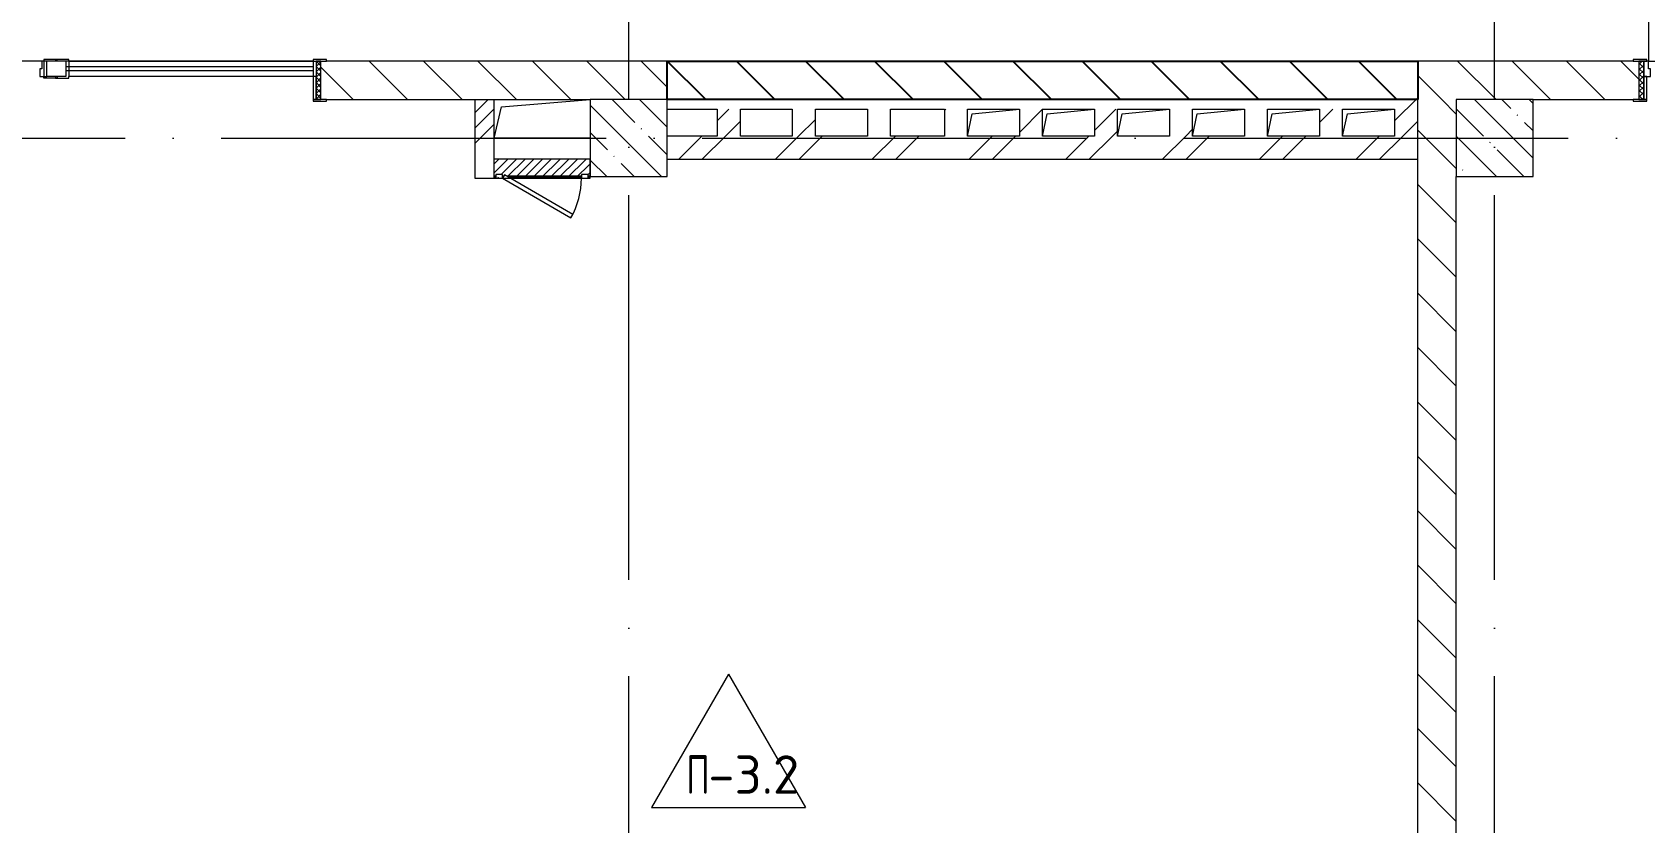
# Model space of a CAD drawing. Header units: millimetres. Extents: x -68946 to 288321, y -402657 to 324925.
# Drawn here: x 34762 to 43142, y -211826 to -207716 of the extents above; entities that cross this region are included whole.
import ezdxf

# ---------------------------------------------------------------- set-up
doc = ezdxf.new("R2010")
doc.units = ezdxf.units.MM
doc.linetypes.add('ADSK_Линия сетки', pattern=[2500, 2000, -250, 0, -250])
for name, color, linetype, lineweight in [('A-DETL-GENF-OTLN', 250, 'Continuous', 5), ('A-DOOR-____-MCUT', 250, 'Continuous', 5), ('A-DOOR-____-OTLN', 250, 'Continuous', 5), ('A-DOOR-FRAM-MCUT', 31, 'Continuous', 5), ('A-DOOR-FRAM-OTLN', 31, 'Continuous', 5), ('A-DOOR-GLAZ-MCUT', 31, 'Continuous', 5), ('A-FLOR-____-IDEN', 11, 'Continuous', 9), ('A-FLOR-____-OTLN', 192, 'Continuous', 9), ('A-GENM-____-MCUT', 250, 'Continuous', 25), ('A-GENM-____-OTLN', 250, 'Continuous', 9), ('A-GLAZ-____-OTLN', 250, 'Continuous', 5), ('A-WALL-____-MCUT', 250, 'Continuous', 13), ('A-WALL-____-PATT', 250, 'Continuous', 13), ('S-COLS-____-MCUT', 250, 'Continuous', 25), ('S-COLS-____-OTLN', 250, 'Continuous', 9), ('S-GRID-____-OTLN', 250, 'Continuous', 9)]:
    doc.layers.add(name, color=color, linetype=linetype, lineweight=lineweight)
doc.styles.add('ISOCPEUR_2', font='isocpeur.ttf', dxfattribs={"height": 160})
pattern_1 = [(135, (-3188.22, -259241.39), (-141.42136, -141.42136), [])]
pattern_2 = [(45, (-3188.22, -259241.4), (-251.4472, 251.4472), []), (45, (-3188.22, -258860.4), (-251.4472, 251.4472), [])]

# ---------------------------------------------------------------- blocks, each defined once
blk = doc.blocks.new('Дверь_СКБ_2Ст_Фрамуга2 - Н_ВВ-3_2500x2600h_Учебные помещения_Фрамуга слева-42054644-АР1_Маркировочный план 3 этажа')
at = {"layer": 'A-DOOR-____-OTLN'}
h = blk.add_hatch(dxfattribs=at)
h.set_pattern_fill('FP_12', color=256, style=0, pattern_type=2)
h.set_pattern_definition([(135, (1051.41, 164.685), (-14.1421, -14.1421), []), (225, (1051.41, 164.685), (14.1421, -14.1421), [])])
h.paths.add_polyline_path([(1237.5, -100), (1262.5, -100), (1262.5, 100), (1237.5, 100), (1237.5, 98)])
at = {"layer": 'A-DOOR-FRAM-OTLN'}
h = blk.add_hatch(dxfattribs=at)
h.set_pattern_fill('FP_13', color=256, style=0, pattern_type=2)
h.set_pattern_definition([(45, (-1071.384, 164.685), (-14.1421, 14.1421), []), (135, (-1071.384, 164.685), (-14.1421, -14.1421), [])])
h.paths.add_polyline_path([(-1212.5, -100), (-1212.5, 100), (-1237.5, 100), (-1237.5, -100)])
at = {"layer": 'A-DOOR-____-MCUT'}
for p, q in [((-1187.5, 1100), (-1187.5, 100)), ((-1137.5, 1100), (-1187.5, 1100)), ((-1137.5, 100), (-1137.5, 1100)), ((-1187.5, 100), (-1137.5, 100))]:
    blk.add_line(p, q, dxfattribs=at)
at = {"layer": 'A-DOOR-____-OTLN'}
for centre, radius, start, end in [((-1197.5, 100), 500, 360, 30), ((-177.5, 100), 520, 150, 180)]:
    blk.add_arc(centre, radius, start, end, dxfattribs=at)
at = {"layer": 'A-DOOR-FRAM-MCUT'}
for p, q in [((-1197.5, 108), (-1267.5, 108)), ((-1267.5, 108), (-1267.5, 100)), ((-1267.5, 100), (-1197.5, 100)), ((-1212.5, 100), (-1237.5, 100)), ((-1237.5, 100), (-1237.5, -100)), ((-1187.5, 100), (-1212.5, 100)), ((-1212.5, 100), (-1212.5, 20)), ((-1212.5, -100), (-1212.5, 100)), ((-1197.5, 100), (-1197.5, 108)), ((-1187.5, 60), (-1187.5, 100)), ((-187.5, 100), (-187.5, 60)), ((-162.5, 100), (-187.5, 100)), ((-177.5, 108), (-177.5, 100)), ((-107.5, 108), (-177.5, 108)), ((-177.5, 100), (-177.5, 20)), ((-62.5, 100), (-162.5, 100)), ((-162.5, 20), (-162.5, 100)), ((-162.5, 20), (-162.5, 100)), ((-117.5, 108), (-117.5, 100)), ((-47.5, 108), (-117.5, 108)), ((-107.5, 100), (-107.5, 108)), ((-62.5, 100), (-62.5, 20)), ((-47.5, 100), (-47.5, 108)), ((-47.5, 100), (-47.5, 20)), ((-47.5, 100), (1237.5, 100)), ((1292.5, 108), (1222.5, 108)), ((1222.5, 108), (1222.5, 100)), ((1222.5, 100), (1222.5, 20)), ((1222.5, 100), (1292.5, 100)), ((1237.5, 100), (1237.5, 20)), ((1262.5, 100), (1237.5, 100)), ((1237.5, 100), (1237.5, -100)), ((1262.5, -100), (1262.5, 100)), ((1292.5, 100), (1292.5, 108)), ((-1212.5, 20), (-1177.5, 20)), ((-1197.5, 20), (-1212.5, 20)), ((-1212.5, 20), (-1212.5, -100)), ((-1197.5, -100), (-1197.5, 20)), ((-1177.5, 60), (-1187.5, 60)), ((-1177.5, 20), (-1177.5, 60)), ((-187.5, 60), (-197.5, 60)), ((-197.5, 60), (-197.5, 20)), ((-197.5, 20), (-162.5, 20)), ((-177.5, 12), (-177.5, 20)), ((-107.5, 12), (-177.5, 12)), ((-62.5, 20), (-162.5, 20)), ((-117.5, 20), (-117.5, 12)), ((-117.5, 12), (-47.5, 12)), ((-107.5, 20), (-107.5, 12)), ((-47.5, 12), (-47.5, 20)), ((1237.5, 20), (-47.5, 20)), ((1237.5, 20), (1222.5, 20)), ((1222.5, 20), (1222.5, -100)), ((1237.5, -100), (1237.5, 20)), ((-1197.5, -100), (-1267.5, -100)), ((-1267.5, -100), (-1267.5, -108)), ((-1267.5, -108), (-1197.5, -108)), ((-1237.5, -100), (-1212.5, -100)), ((-1212.5, -100), (-1197.5, -100)), ((-1197.5, -108), (-1197.5, -100)), ((1222.5, -100), (1237.5, -100)), ((1292.5, -100), (1222.5, -100)), ((1222.5, -100), (1222.5, -108)), ((1222.5, -108), (1292.5, -108)), ((1237.5, -100), (1262.5, -100)), ((1292.5, -108), (1292.5, -100))]:
    blk.add_line(p, q, dxfattribs=at)
at = {"layer": 'A-DOOR-GLAZ-MCUT'}
for p, q in [((1222.5, 70), (-62.5, 70)), ((1222.5, 50), (-62.5, 50))]:
    blk.add_line(p, q, dxfattribs=at)
blk = doc.blocks.new('Дверь_СКБ_1Ст_Внутренняя - Д-8_2п_1100x2100h_Кабинет директора_ Канцелярия_ Бухгалтерия_ Кабинеты заместителей директора_ Кабинет организатора внеклассной и внешкольной-41904973-АР1_Маркировочный план 3 этажа')
at = {"layer": 'A-DOOR-____-OTLN'}
h = blk.add_hatch(dxfattribs=at)
h.set_pattern_fill('FP_3', color=256, style=0, pattern_type=2)
h.set_pattern_definition([(135, (1751.41, 164.685), (-14.14214, -14.14214), []), (225, (1751.41, 164.685), (14.14214, -14.14214), [])])
h.paths.add_polyline_path([(537.5, -100), (562.5, -100), (562.5, 100), (537.5, 100), (537.5, 95.5)])
at = {"layer": 'A-DOOR-FRAM-OTLN'}
h = blk.add_hatch(dxfattribs=at)
h.set_pattern_fill('FP_4', color=256, style=0, pattern_type=2)
h.set_pattern_definition([(45, (-371.384, 164.685), (-14.1421, 14.1421), []), (135, (-371.384, 164.685), (-14.1421, -14.1421), [])])
h.paths.add_polyline_path([(-537.5, -100), (-512.5, -100), (-512.5, 100), (-537.5, 100)])
at = {"layer": 'A-DOOR-____-MCUT'}
for p, q in [((-487.5, 1100), (-487.5, 100)), ((-447.5, 1100), (-487.5, 1100)), ((-447.5, 100), (-447.5, 1100)), ((-487.5, 100), (-447.5, 100))]:
    blk.add_line(p, q, dxfattribs=at)
at = {"layer": 'A-DOOR-____-OTLN'}
blk.add_arc((-487.5, 100), 1000, 360, 90, dxfattribs=at)
at = {"layer": 'A-DOOR-FRAM-MCUT'}
for p, q in [((-497.5, 108), (-567.5, 108)), ((-567.5, 108), (-567.5, 100)), ((-567.5, 100), (-497.5, 100)), ((-512.5, 100), (-537.5, 100)), ((-537.5, 100), (-537.5, -100)), ((-487.5, 100), (-512.5, 100)), ((-512.5, 100), (-512.5, 20)), ((-512.5, -100), (-512.5, 100)), ((-497.5, 100), (-512.5, 100)), ((-512.5, 100), (-512.5, 99)), ((-512.5, 99), (-497.5, 99)), ((-497.5, 100), (-497.5, 108)), ((-497.5, 99), (-497.5, 100)), ((-487.5, 60), (-487.5, 100)), ((512.5, 100), (512.5, 60)), ((537.5, 100), (512.5, 100)), ((592.5, 108), (522.5, 108)), ((522.5, 108), (522.5, 100)), ((537.5, 100), (522.5, 100)), ((522.5, 100), (522.5, 99)), ((522.5, 100), (592.5, 100)), ((522.5, 99), (537.5, 99)), ((537.5, 20), (537.5, 100)), ((562.5, 100), (537.5, 100)), ((537.5, 100), (537.5, -100)), ((537.5, 99), (537.5, 100)), ((562.5, -100), (562.5, 100)), ((592.5, 100), (592.5, 108)), ((-512.5, 20), (-477.5, 20)), ((-497.5, 20), (-512.5, 20)), ((-512.5, 20), (-512.5, -100)), ((-497.5, -100), (-497.5, 20)), ((-477.5, 60), (-487.5, 60)), ((-477.5, 20), (-477.5, 60)), ((512.5, 60), (502.5, 60)), ((502.5, 60), (502.5, 20)), ((502.5, 20), (537.5, 20)), ((537.5, 20), (522.5, 20)), ((522.5, 20), (522.5, -100)), ((537.5, -100), (537.5, 20)), ((-497.5, -100), (-567.5, -100)), ((-567.5, -100), (-567.5, -108)), ((-567.5, -108), (-497.5, -108)), ((-537.5, -100), (-512.5, -100)), ((-512.5, -100), (-497.5, -100)), ((-497.5, -108), (-497.5, -100)), ((522.5, -100), (537.5, -100)), ((592.5, -100), (522.5, -100)), ((522.5, -100), (522.5, -108)), ((522.5, -108), (592.5, -108)), ((537.5, -100), (562.5, -100)), ((592.5, -108), (592.5, -100))]:
    blk.add_line(p, q, dxfattribs=at)
blk = doc.blocks.new('_Wn_-As_OpeningMEP_floor__Rectangular - _Wn_-As_OpeningMEP_floor__Rectangular-32466847-АР1_Маркировочный план 3 этажа')
at = {"layer": 'A-DETL-GENF-OTLN', "lineweight": 5}
for p, q in [((-250, -50), (-212.2, 112.2)), ((-212.2, 112.2), (250, 150))]:
    blk.add_line(p, q, dxfattribs=at)
blk = doc.blocks.new('_Wn_-As_OpeningMEP_floor__Rectangular - _Wn_-As_OpeningMEP_floor__Rectangular-32466859-АР1_Маркировочный план 3 этажа')
at = {"layer": 'A-DETL-GENF-OTLN', "lineweight": 5}
for p, q in [((-135, -20), (-110.5, 95.5)), ((-110.5, 95.5), (135, 120))]:
    blk.add_line(p, q, dxfattribs=at)
blk = doc.blocks.new('BSC_Колонна _Прямоугольная - 400x400-V56-АР1_Маркировочный план 3 этажа')
at = {"layer": 'S-COLS-____-OTLN', "lineweight": 5}
h = blk.add_hatch(dxfattribs=at)
h.set_pattern_fill('FP_30', color=256, style=0, pattern_type=2)
h.set_pattern_definition([(135, (-41049.98, -50975), (-142.5619, -142.5619), []), (135, (-40907.42, -50975), (-142.5619, -142.5619), [252.016, -50.403, 3.353, -47.05])])
h.paths.add_polyline_path([(62.5, -200), (200, -200), (200, 200), (-200, 200), (-200, -200)])
at = {"layer": 'S-COLS-____-MCUT', "lineweight": 5}
for p, q in [((200, 200), (-200, 200)), ((-200, 200), (-200, -200)), ((200, -200), (200, 200)), ((-200, -200), (200, -200))]:
    blk.add_line(p, q, dxfattribs=at)
blk = doc.blocks.new('BSC_Колонна _Прямоугольная - 400x400-V57-АР1_Маркировочный план 3 этажа')
at = {"layer": 'S-COLS-____-OTLN', "lineweight": 5}
h = blk.add_hatch(dxfattribs=at)
h.set_pattern_fill('FP_31', color=256, style=0, pattern_type=2)
h.set_pattern_definition([(135, (-45549.98, -50975), (-142.5619, -142.5619), []), (135, (-45407.42, -50975), (-142.5619, -142.5619), [252.016, -50.403, 3.353, -47.05])])
h.paths.add_polyline_path([(-200, -200), (200, -200), (200, 200), (-200, 200), (-200, -200)])
at = {"layer": 'S-COLS-____-MCUT', "lineweight": 5}
for p, q in [((200, 200), (-200, 200)), ((-200, 200), (-200, -200)), ((200, -200), (200, 200)), ((-200, -200), (200, -200))]:
    blk.add_line(p, q, dxfattribs=at)
blk = doc.blocks.new('АР_Люк - ЛРС_ВК_500х400_наружный_NCS S 1000-N-V84-АР1_Маркировочный план 3 этажа')
at = {"layer": 'A-DOOR-____-OTLN'}
h = blk.add_hatch(dxfattribs=at)
h.set_pattern_fill('FP_54', color=256, style=0, pattern_type=2)
h.set_pattern_definition([(45, (125, 0), (-22.6274, 22.6274), [])])
h.paths.add_polyline_path([(339.4, 43), (365, 43), (365, 30), (330, 30), (330, 41.1)])
h.paths.add_polyline_path([(249.4, 50), (-80, 50), (-80, 30), (-115, 30), (-115, 50), (-125, 50), (-124.1, -50), (375, -49.4), (374.4, 50), (365, 50), (365, 48.1), (339.4, 43), (330, 43), (330, 50), (320, 32.7), (290, 50)])
at = {"layer": 'A-DETL-GENF-OTLN', "lineweight": 5}
for p, q in [((375, 50), (-125, 50)), ((-125, 50), (-125, -50)), ((375, -50), (375, 50)), ((-125, -50), (375, -50))]:
    blk.add_line(p, q, dxfattribs=at)
at = {"layer": 'A-DOOR-____-MCUT', "lineweight": 5}
for p, q in [((-25.1, 255), (-35.1, 237.7)), ((330, 50), (-25.1, 255)), ((-35.1, 237.7), (320, 32.7)), ((-80, 50), (-115, 50)), ((-115, 50), (-115, 30)), ((-115, 30), (-80, 30)), ((-80, 30), (-80, 50)), ((320, 32.7), (330, 50)), ((365, 50), (330, 50)), ((330, 50), (330, 30)), ((330, 30), (365, 30)), ((365, 30), (365, 50))]:
    blk.add_line(p, q, dxfattribs=at)
blk.add_arc((330, 50), 410, 150, 180, dxfattribs=at)
at = {"layer": 'A-DOOR-____-OTLN'}
blk.add_line((330, 50), (-25.1, 255), dxfattribs=at)
blk = doc.blocks.new('ASML_АР_Отделка Люка - ВО Отделка люков_Грунтовка 0_Шпатлевка 0_Окраска 0_0-42722003-АР1_Маркировочный план 3 этажа')
at = {"layer": 'A-GENM-____-MCUT', "lineweight": 5}
for p, q in [((-240, 3), (-250, 3)), ((-250, 3), (-250, 0)), ((177.1, 3), (-205, 3)), ((205, 3), (201, 3)), ((250, 3), (240, 3)), ((250, 0), (250, 3)), ((-250, 0), (-240, 0)), ((-205, 0), (182.3, 0)), ((199.2, 0), (205, 0)), ((240, 0), (250, 0))]:
    blk.add_line(p, q, dxfattribs=at)
blk = doc.blocks.new('AAR_СКБ_Марка_Перекрытия - Марка пола-17325028-АР1_Маркировочный план 3 этажа')
at = {"layer": 'A-FLOR-____-IDEN'}
for p, q in [((0, 6.932), (-4.002, 0)), ((0, 6.932), (4.002, 0)), ((-4.002, 0), (4.002, 0))]:
    blk.add_line(p, q, dxfattribs=at)

msp = doc.modelspace()

# ---------------------------------------------------------------- hatches: boundary and pattern name
h = msp.add_hatch()
h.set_pattern_fill('ANSI31', color=256, scale=80, angle=90)
h.set_pattern_definition([(135, (38061.75, -207866.4), (-179.605, -179.605), [])])
h.paths.add_polyline_path([(41961.7763, -208066.3886), (38061.7544, -208066.3886), (38061.7544, -207866.3886), (41961.7763, -207866.3886)])
at = {"layer": 'A-WALL-____-PATT', "lineweight": 15, "true_color": 0x000000}
h = msp.add_hatch(dxfattribs=at)
h.set_pattern_fill('FP_1', color=18, style=0, pattern_type=2)
h.set_pattern_definition(pattern_1)
h.paths.add_polyline_path([(36770.7821, -208066.3892), (38061.7544, -208066.3886), (38061.7544, -207866.3892), (36261.7544, -207866.3892), (36261.7544, -208066.3892), (36626.6022, -208066.3892)])
h.paths.add_polyline_path([(33310.4662, -208066.3892), (33761.7544, -208066.3892), (33761.7544, -207866.3892), (32761.7544, -207866.3892), (32761.7574, -208066.3886), (33161.7544, -208066.3886)])
h = msp.add_hatch(dxfattribs=at)
h.set_pattern_fill('FP_2', color=18, style=0, pattern_type=2)
h.set_pattern_definition(pattern_2)
h.paths.add_polyline_path([(41961.7763, -208256.3886), (41961.7763, -207866.3886), (41841.7763, -207866.3886), (41841.7763, -208256.3886), (41861.7763, -208256.3886)])
h = msp.add_hatch(dxfattribs=at)
h.set_pattern_fill('FP_1', color=18, style=0, pattern_type=2)
h.set_pattern_definition(pattern_1)
h.paths.add_polyline_path([(46161.7257, -208066.3892), (46161.7763, -208066.3886), (47062.3763, -208066.3886), (47061.7544, -207866.3892), (44211.7763, -207866.3892), (44211.7763, -208066.3892), (46061.7763, -208066.3892)])
h.paths.add_polyline_path([(41961.7763, -208066.3892), (43111.7763, -208066.3886), (43111.7763, -207866.3892), (41961.7763, -207866.3892)])
h = msp.add_hatch(dxfattribs=at)
h.set_pattern_fill('FP_9', color=18, style=0, pattern_type=2)
h.set_pattern_definition([(45, (-3188.22, -259241.4), (-224.5064, 224.5064), []), (45, (-3108.85, -259241.4), (0, 449.0128), []), (45, (-3267.6, -259241.4), (0, 449.0128), [])])
h.paths.add_polyline_path([(37062.0636, -208475.3892), (37161.1734, -208475.3892), (37161.7188, -208066.3892), (37061.7763, -208067.4069), (37061.7763, -208475.3892)])
h = msp.add_hatch(dxfattribs=at)
h.set_pattern_fill('FP_1', color=18, style=0, pattern_type=2)
h.set_pattern_definition(pattern_1)
h.paths.add_polyline_path([(42161.7763, -215716.3886), (42161.7544, -208066.3892), (41961.7763, -208066.3892), (41961.7763, -215716.3886), (42095.1024, -215716.3886)])
h = msp.add_hatch(dxfattribs=at)
h.set_pattern_fill('FP_2', color=18, style=0, pattern_type=2)
h.set_pattern_definition(pattern_2)
h.paths.add_polyline_path([(38441.7763, -208256.3886), (38441.7763, -208116.3886), (38321.7763, -208116.3886), (38321.7763, -208256.3886)])
h = msp.add_hatch(dxfattribs=at)
h.set_pattern_fill('FP_2', color=18, style=0, pattern_type=2)
h.set_pattern_definition(pattern_2)
h.paths.add_polyline_path([(38799.7763, -208256.3886), (38831.7763, -208256.3886), (38831.7763, -208116.3886), (38711.7763, -208116.3886), (38711.7763, -208256.3886)])
h = msp.add_hatch(dxfattribs=at)
h.set_pattern_fill('FP_2', color=18, style=0, pattern_type=2)
h.set_pattern_definition(pattern_2)
h.paths.add_polyline_path([(39621.8153, -208256.3886), (39621.7763, -208116.3886), (39501.8153, -208116.3886), (39501.8153, -208256.3886), (39621.7763, -208256.3886)])
h = msp.add_hatch(dxfattribs=at)
h.set_pattern_fill('FP_2', color=18, style=0, pattern_type=2)
h.set_pattern_definition(pattern_2)
h.paths.add_polyline_path([(40011.7762, -208256.3886), (40011.7763, -208116.3886), (39891.7763, -208116.3886), (39891.7763, -208256.3886)])
h = msp.add_hatch(dxfattribs=at)
h.set_pattern_fill('FP_2', color=18, style=0, pattern_type=2)
h.set_pattern_definition(pattern_2)
h.paths.add_polyline_path([(40281.7763, -208256.3886), (40401.7763, -208256.3886), (40401.7763, -208116.3886), (40281.7763, -208116.3886), (40281.7763, -208247.1578)])
h = msp.add_hatch(dxfattribs=at)
h.set_pattern_fill('FP_2', color=18, style=0, pattern_type=2)
h.set_pattern_definition(pattern_2)
h.paths.add_polyline_path([(40791.7763, -208256.3886), (40791.7763, -208116.3886), (40671.7763, -208116.3886), (40671.7763, -208256.3886)])
h = msp.add_hatch(dxfattribs=at)
h.set_pattern_fill('FP_2', color=18, style=0, pattern_type=2)
h.set_pattern_definition(pattern_2)
h.paths.add_polyline_path([(41451.7763, -208256.3886), (41571.7763, -208256.3886), (41571.7763, -208116.3886), (41451.7763, -208116.3886), (41451.7763, -208227.4997)])
h = msp.add_hatch(dxfattribs=at)
h.set_pattern_fill('FP_2', color=18, style=0, pattern_type=2)
h.set_pattern_definition(pattern_2)
h.paths.add_polyline_path([(40038.6784, -208376.3886), (41961.7763, -208376.3886), (41961.7763, -208256.3892), (38061.7544, -208256.3892), (38061.7544, -208376.3886), (39920.6349, -208376.3886)])

# ---------------------------------------------------------------- linework, layer by layer
msp.add_lwpolyline([(41961.7763, -208066.3886), (38061.7544, -208066.3886), (38061.7544, -207866.3886), (41961.7763, -207866.3886)], close=True)
at = {"layer": 'A-FLOR-____-OTLN', "color": 18, "lineweight": 5, "true_color": 0x000000}
for p, q in [((34811.7544, -207866.3892), (33861.7544, -207866.3892)), ((36221.7544, -207866.3892), (34836.7544, -207866.3892)), ((37661.7544, -208266.3886), (37161.7763, -208266.3886))]:
    msp.add_line(p, q, dxfattribs=at)
at = {"layer": 'A-WALL-____-MCUT', "color": 18, "lineweight": 15, "true_color": 0x000000}
for p, q in [((38061.7544, -207866.3892), (36291.7544, -207866.3892)), ((41961.7763, -207866.3886), (38061.7544, -207866.3886)), ((38061.7544, -207866.3886), (38061.7544, -208066.3886)), ((41961.7763, -215716.3886), (41961.7763, -207866.3886)), ((43081.7763, -207866.3892), (41961.7763, -207866.3892)), ((36291.7544, -208066.3892), (37661.7544, -208066.3892)), ((37061.7763, -208066.3892), (37061.7763, -208475.3892)), ((37161.7763, -208375.3892), (37161.7763, -208066.3892)), ((42561.7544, -208066.3892), (43081.7763, -208066.3892)), ((38061.7544, -208116.3886), (38321.7763, -208116.3886)), ((38321.7763, -208116.3886), (38321.7763, -208256.3886)), ((38441.7763, -208116.3886), (38711.7763, -208116.3886)), ((38441.7763, -208256.3886), (38441.7763, -208116.3886)), ((38711.7763, -208116.3886), (38711.7763, -208256.3886)), ((38831.7763, -208116.3886), (39101.7763, -208116.3886)), ((38831.7763, -208256.3886), (38831.7763, -208116.3886)), ((39101.7763, -208116.3886), (39101.7763, -208256.3886)), ((39221.7763, -208116.3886), (39501.8153, -208116.3886)), ((39221.7763, -208256.3886), (39221.7763, -208116.3886)), ((39501.8153, -208116.3886), (39501.8153, -208256.3886)), ((39621.8153, -208256.3886), (39621.8153, -208116.3886)), ((39621.8153, -208116.3886), (39891.7763, -208116.3886)), ((39891.7763, -208116.3886), (39891.7763, -208256.3886)), ((40011.7763, -208256.3886), (40011.7763, -208116.3886)), ((40011.7763, -208116.3886), (40281.7763, -208116.3886)), ((40281.7763, -208116.3886), (40281.7763, -208256.3886)), ((40401.7763, -208256.3886), (40401.7763, -208116.3886)), ((40401.7763, -208116.3886), (40671.7763, -208116.3886)), ((40671.7763, -208116.3886), (40671.7763, -208256.3886)), ((40791.7763, -208256.3886), (40791.7763, -208116.3886)), ((40791.7763, -208116.3886), (41061.7763, -208116.3886)), ((41061.7763, -208116.3886), (41061.7763, -208256.3886)), ((41181.7763, -208256.3886), (41181.7763, -208116.3886)), ((41181.7763, -208116.3886), (41451.7763, -208116.3886)), ((41451.7763, -208116.3886), (41451.7763, -208256.3886)), ((41571.7763, -208256.3886), (41571.7763, -208116.3886)), ((41571.7763, -208116.3886), (41841.7763, -208116.3886)), ((41841.7763, -208116.3886), (41841.7763, -208256.3886)), ((38321.7763, -208256.3886), (38061.7544, -208256.3886)), ((38711.7763, -208256.3886), (38441.7763, -208256.3886)), ((39101.7763, -208256.3886), (38831.7763, -208256.3886)), ((39501.8153, -208256.3886), (39221.7763, -208256.3886)), ((39891.7763, -208256.3886), (39621.8153, -208256.3886)), ((40281.7763, -208256.3886), (40011.7763, -208256.3886)), ((40671.7763, -208256.3886), (40401.7763, -208256.3886)), ((41061.7763, -208256.3886), (40791.7763, -208256.3886)), ((41451.7763, -208256.3886), (41181.7763, -208256.3886)), ((41841.7763, -208256.3886), (41571.7763, -208256.3886)), ((37661.7544, -208375.3892), (37161.7763, -208375.3892)), ((38061.7544, -208376.3886), (41961.7763, -208376.3886)), ((37061.7763, -208475.3892), (37171.1734, -208475.3892)), ((37246.1734, -208475.3892), (37616.1734, -208475.3892)), ((37651.1734, -208475.3892), (37661.7544, -208475.3892)), ((37661.7544, -208475.3892), (37661.7544, -208466.3886)), ((42161.7763, -215716.3886), (42161.7763, -208466.3886))]:
    msp.add_line(p, q, dxfattribs=at)
at = {"layer": 'S-GRID-____-OTLN', "color": 18, "linetype": 'ADSK_Линия сетки', "true_color": 0x000000}
for p, q in [((37861.7763, -220563.733), (37861.7763, -199653.1503)), ((42361.7763, -220563.733), (42361.7763, -199653.1503)), ((-6757.7749, -208266.3886), (70471.963, -208266.3886))]:
    msp.add_line(p, q, dxfattribs=at)

# ---------------------------------------------------------------- block references
at = {"layer": 'A-DOOR-____-OTLN', "color": 18, "true_color": 0x000000}
for name, p in [('Дверь_СКБ_2Ст_Фрамуга2 - Н_ВВ-3_2500x2600h_Учебные помещения_Фрамуга слева-42054644-АР1_Маркировочный план 3 этажа', (34999.2544, -207966.3892)), ('Дверь_СКБ_1Ст_Внутренняя - Д-8_2п_1100x2100h_Кабинет директора_ Канцелярия_ Бухгалтерия_ Кабинеты заместителей директора_ Кабинет организатора внеклассной и внешкольной-41904973-АР1_Маркировочный план 3 этажа', (43649.2763, -207966.3892))]:
    msp.add_blockref(name, p, dxfattribs=at)
at = {"layer": 'A-DOOR-____-OTLN', "color": 18, "true_color": 0x000000, "rotation": 180}
msp.add_blockref('АР_Люк - ЛРС_ВК_500х400_наружный_NCS S 1000-N-V84-АР1_Маркировочный план 3 этажа', (37536.1734, -208425.3892), dxfattribs=at)
at = {"layer": 'A-FLOR-____-IDEN', "color": 18, "true_color": 0x000000, "xscale": 99.99999999999993, "yscale": 99.99999999999993, "zscale": 99.99999999999993}
msp.add_blockref('AAR_СКБ_Марка_Перекрытия - Марка пола-17325028-АР1_Маркировочный план 3 этажа', (38380.8476, -211746.6321), dxfattribs=at)
at = {"layer": 'A-GENM-____-OTLN', "color": 18, "lineweight": 5, "true_color": 0x000000, "rotation": 180}
msp.add_blockref('ASML_АР_Отделка Люка - ВО Отделка люков_Грунтовка 0_Шпатлевка 0_Окраска 0_0-42722003-АР1_Маркировочный план 3 этажа', (37411.1734, -208465.3892), dxfattribs=at)
at = {"layer": 'A-GLAZ-____-OTLN', "color": 18, "true_color": 0x000000}
for name, p in [('_Wn_-As_OpeningMEP_floor__Rectangular - _Wn_-As_OpeningMEP_floor__Rectangular-32466847-АР1_Маркировочный план 3 этажа', (37411.7763, -208216.3886)), ('_Wn_-As_OpeningMEP_floor__Rectangular - _Wn_-As_OpeningMEP_floor__Rectangular-32466859-АР1_Маркировочный план 3 этажа', (39756.7763, -208236.3889)), ('_Wn_-As_OpeningMEP_floor__Rectangular - _Wn_-As_OpeningMEP_floor__Rectangular-32466859-АР1_Маркировочный план 3 этажа', (40146.7763, -208236.3889)), ('_Wn_-As_OpeningMEP_floor__Rectangular - _Wn_-As_OpeningMEP_floor__Rectangular-32466859-АР1_Маркировочный план 3 этажа', (40536.7763, -208236.3889)), ('_Wn_-As_OpeningMEP_floor__Rectangular - _Wn_-As_OpeningMEP_floor__Rectangular-32466859-АР1_Маркировочный план 3 этажа', (40926.7763, -208236.3889)), ('_Wn_-As_OpeningMEP_floor__Rectangular - _Wn_-As_OpeningMEP_floor__Rectangular-32466859-АР1_Маркировочный план 3 этажа', (41316.7763, -208236.3889)), ('_Wn_-As_OpeningMEP_floor__Rectangular - _Wn_-As_OpeningMEP_floor__Rectangular-32466859-АР1_Маркировочный план 3 этажа', (41706.7763, -208236.3889))]:
    msp.add_blockref(name, p, dxfattribs=at)
at = {"layer": 'S-COLS-____-OTLN', "color": 18, "lineweight": 5, "true_color": 0x000000}
for name, p in [('BSC_Колонна _Прямоугольная - 400x400-V56-АР1_Маркировочный план 3 этажа', (37861.7544, -208266.3886)), ('BSC_Колонна _Прямоугольная - 400x400-V57-АР1_Маркировочный план 3 этажа', (42361.7544, -208266.3886))]:
    msp.add_blockref(name, p, dxfattribs=at)

# ---------------------------------------------------------------- texts
at = {"layer": 'A-FLOR-____-IDEN', "color": 18, "true_color": 0x000000, "char_height": 200, "attachment_point": 1, "style": 'ISOCPEUR_2'}
for s, insert, width in [('\\fISOCPEUR|b0|i0|c204|p34|;\\W.7;П', (38159.5127, -211475.2463), 140.295312), ('-3.2', (38275.2679, -211475.2463), 420.885937)]:
    msp.add_mtext(s, dxfattribs=dict(at, insert=insert, width=width))

doc.saveas('drawing.dxf')
